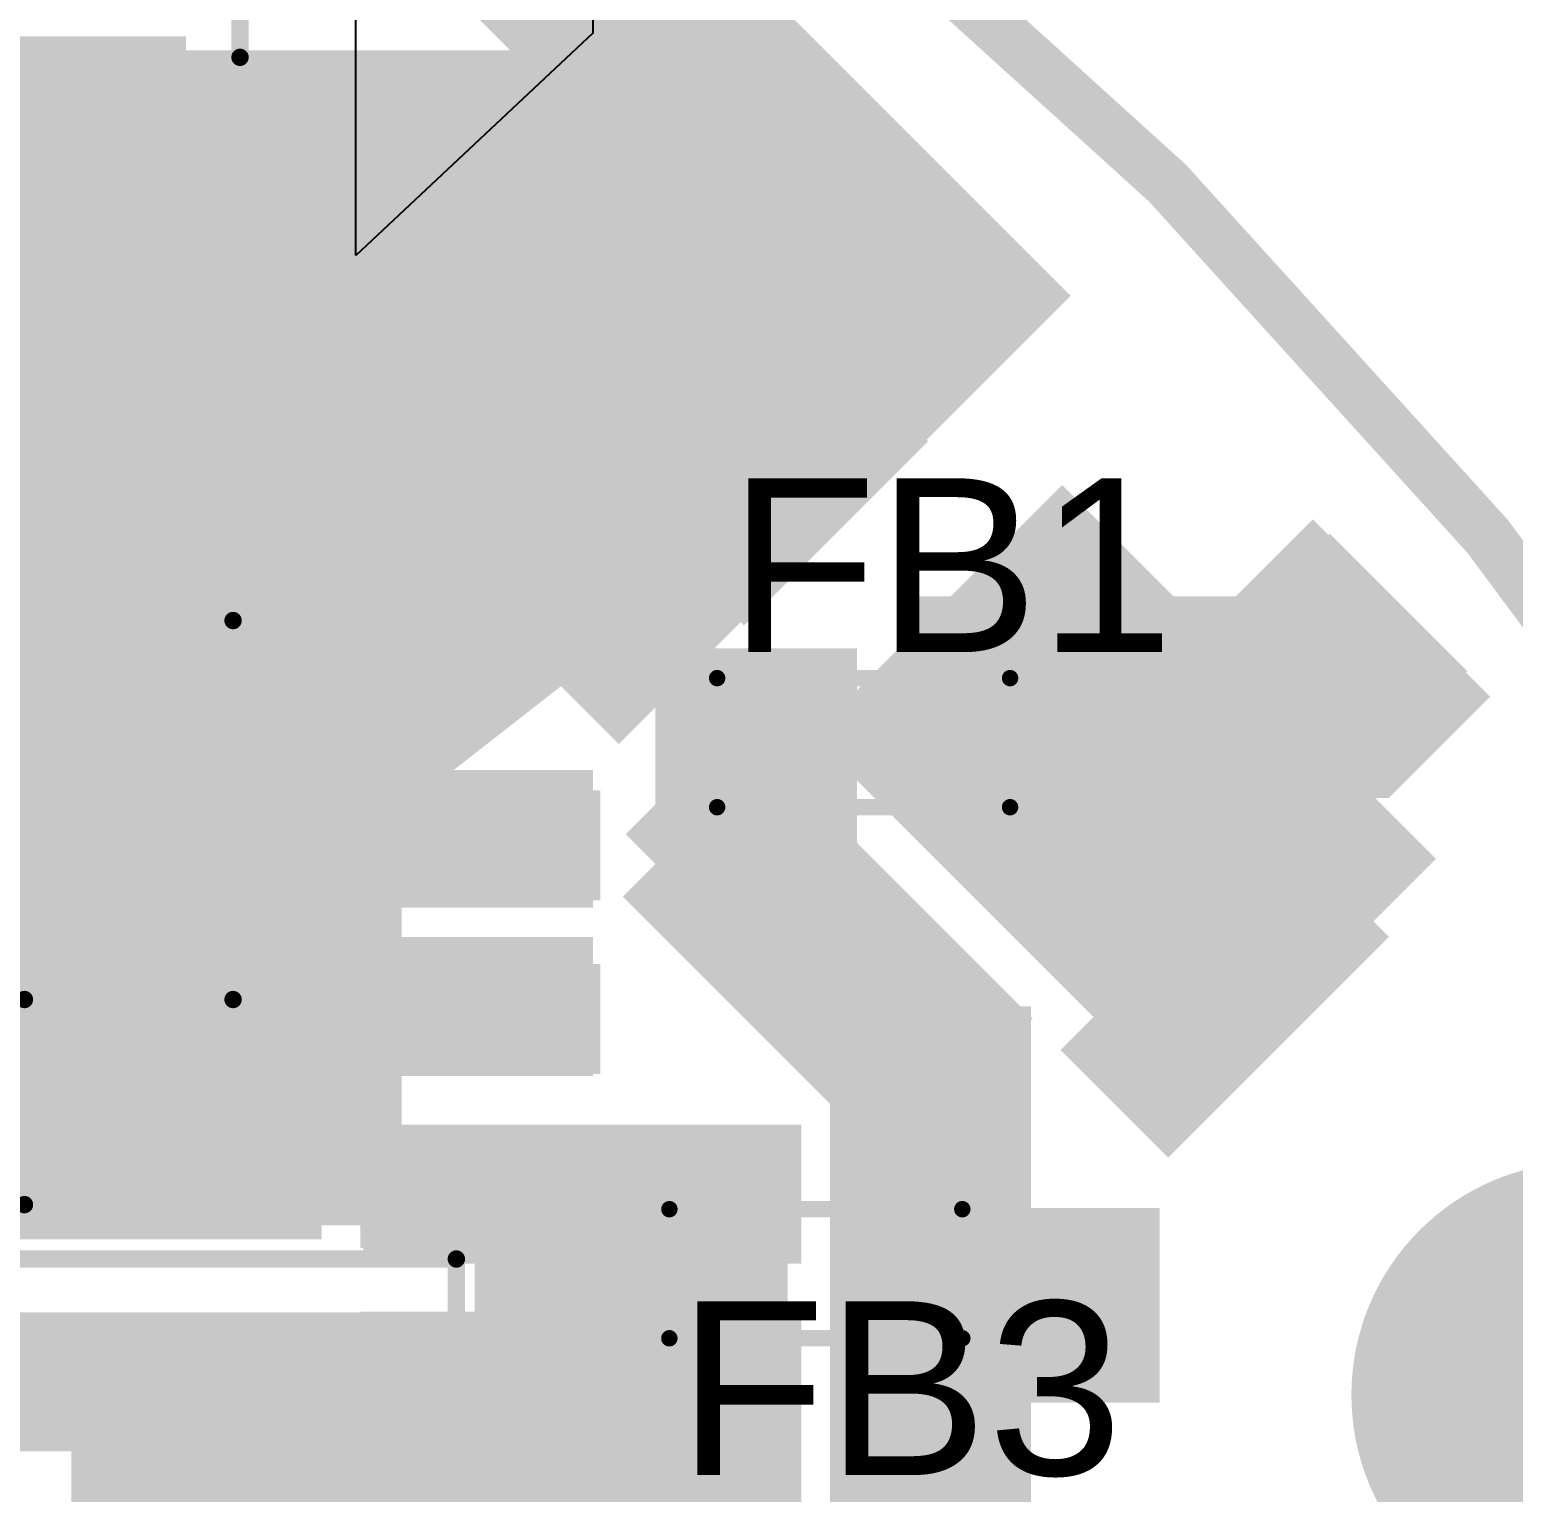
# Model space of a CAD drawing. Header units: millimetres. Extents: x -1.41 to 1.41, y -0.13 to 2.68.
# Drawn here: x 0.661 to 1.0877, y 1.8913 to 2.312 of the extents above; entities that cross this region are included whole.
import ezdxf

# ---------------------------------------------------------------- set-up
doc = ezdxf.new("R2010")
doc.units = ezdxf.units.MM
doc.header["$MEASUREMENT"] = 0
for name, color, linetype in [('BottomLayer', 5, 'Continuous'), ('BottomPaste', 16, 'Continuous'), ('BottomSolder', 6, 'Continuous'), ('Mechanical2', 216, 'Continuous'), ('MultiLayer', 9, 'Continuous'), ('PadHoleLayer', 156, 'Continuous'), ('TopLayer', 1, 'Continuous'), ('TopOverlay', 2, 'Continuous'), ('TopPaste', 8, 'Continuous'), ('TopSolder', 216, 'Continuous'), ('ViaHoleLayer', 16, 'Continuous')]:
    doc.layers.add(name, color=color, linetype=linetype)
doc.styles.add('Arial', font='', dxfattribs={"height": 0.2})
doc.styles.get('Arial').set_extended_font_data('Arial')

# ---------------------------------------------------------------- blocks, each defined once
blk = doc.blocks.new('CAP1206_B_107')
at = {"layer": 'BottomLayer'}
for points in [[(-0.08, 0.035), (-0.02, 0.035), (-0.02, -0.035), (-0.08, -0.035)], [(0.02, 0.035), (0.08, 0.035), (0.08, -0.035), (0.02, -0.035)]]:
    blk.add_hatch(color=5, dxfattribs=at).paths.add_polyline_path(points)
at = {"layer": 'BottomPaste'}
for points in [[(-0.08, 0.035), (-0.02, 0.035), (-0.02, -0.035), (-0.08, -0.035)], [(0.02, 0.035), (0.08, 0.035), (0.08, -0.035), (0.02, -0.035)]]:
    blk.add_hatch(color=16, dxfattribs=at).paths.add_polyline_path(points)
at = {"layer": 'BottomSolder'}
for points in [[(-0.084, 0.039), (-0.016, 0.039), (-0.016, -0.039), (-0.084, -0.039)], [(0.016, 0.039), (0.084, 0.039), (0.084, -0.039), (0.016, -0.039)]]:
    blk.add_hatch(color=6, dxfattribs=at).paths.add_polyline_path(points)
blk = doc.blocks.new('VT1H471MI135000CE0_109')
at = {"layer": 'TopOverlay', "const_width": 0.005}
for points in [[(-0.13578, 0.27), (0.269, 0.27)], [(0.269, 0.043), (0.269, 0.27)]]:
    blk.add_lwpolyline(points, dxfattribs=at)
at = {"layer": 'TopOverlay', "const_width": 0.0025}
blk.add_lwpolyline([(0.26775, 0.27, 1), (0.27025, 0.27, 1)], format="xyb", close=True, dxfattribs=at)
blk.add_lwpolyline([(0.26775, 0.27, 1), (0.27025, 0.27, 1)], format="xyb", close=True, dxfattribs=at)
blk = doc.blocks.new('CAP_0603_B_110')
at = {"layer": 'BottomLayer'}
for points in [[(-0.045, -0.0175), (-0.045, 0.0175), (-0.015, 0.0175), (-0.015, -0.0175)], [(0.015, -0.0175), (0.015, 0.0175), (0.045, 0.0175), (0.045, -0.0175)]]:
    blk.add_hatch(color=5, dxfattribs=at).paths.add_polyline_path(points)
at = {"layer": 'BottomPaste'}
for points in [[(-0.045, -0.0175), (-0.045, 0.0175), (-0.015, 0.0175), (-0.015, -0.0175)], [(0.015, -0.0175), (0.015, 0.0175), (0.045, 0.0175), (0.045, -0.0175)]]:
    blk.add_hatch(color=16, dxfattribs=at).paths.add_polyline_path(points)
at = {"layer": 'BottomSolder'}
for points in [[(-0.04736, -0.01986), (-0.04736, 0.01986), (-0.01264, 0.01986), (-0.01264, -0.01986)], [(0.01264, -0.01986), (0.01264, 0.01986), (0.04736, 0.01986), (0.04736, -0.01986)]]:
    blk.add_hatch(color=6, dxfattribs=at).paths.add_polyline_path(points)
blk = doc.blocks.new('SMA_B_119')
at = {"layer": 'BottomLayer'}
for points in [[(-0.12795, 0.03346), (-0.02953, 0.03346), (-0.02953, -0.03346), (-0.12795, -0.03346)], [(0.02953, 0.03346), (0.12795, 0.03346), (0.12795, -0.03346), (0.02953, -0.03346)]]:
    blk.add_hatch(color=5, dxfattribs=at).paths.add_polyline_path(points)
at = {"layer": 'BottomPaste'}
for points in [[(-0.12795, 0.03346), (-0.02953, 0.03346), (-0.02953, -0.03346), (-0.12795, -0.03346)], [(0.02953, 0.03346), (0.12795, 0.03346), (0.12795, -0.03346), (0.02953, -0.03346)]]:
    blk.add_hatch(color=16, dxfattribs=at).paths.add_polyline_path(points)
at = {"layer": 'BottomSolder'}
for points in [[(-0.13195, 0.03746), (-0.02553, 0.03746), (-0.02553, -0.03746), (-0.13195, -0.03746)], [(0.02553, 0.03746), (0.13195, 0.03746), (0.13195, -0.03746), (0.02553, -0.03746)]]:
    blk.add_hatch(color=6, dxfattribs=at).paths.add_polyline_path(points)
blk = doc.blocks.new('MPZ1608S121ATDH5_120')
at = {"layer": 'TopLayer'}
for points in [[(-0.03937, 0.01575), (-0.01575, 0.01575), (-0.01575, -0.01575), (-0.03937, -0.01575)], [(0.01575, 0.01575), (0.03937, 0.01575), (0.03937, -0.01575), (0.01575, -0.01575)]]:
    blk.add_hatch(color=1, dxfattribs=at).paths.add_polyline_path(points)
at = {"layer": 'TopPaste'}
for points in [[(-0.03937, 0.01575), (-0.01575, 0.01575), (-0.01575, -0.01575), (-0.03937, -0.01575)], [(0.01575, 0.01575), (0.03937, 0.01575), (0.03937, -0.01575), (0.01575, -0.01575)]]:
    blk.add_hatch(color=8, dxfattribs=at).paths.add_polyline_path(points)
at = {"layer": 'TopSolder'}
for points in [[(-0.04337, 0.01975), (-0.01175, 0.01975), (-0.01175, -0.01975), (-0.04337, -0.01975)], [(0.01175, 0.01975), (0.04337, 0.01975), (0.04337, -0.01975), (0.01175, -0.01975)]]:
    blk.add_hatch(color=216, dxfattribs=at).paths.add_polyline_path(points)
at = {"layer": 'TopOverlay', "const_width": 0.00472}
for points in [[(0.04226, 0.01869), (-0.042, 0.01869)], [(-0.042, 0.01869), (-0.042, -0.01844)], [(0.04226, 0.01869), (0.04226, -0.01844)], [(0.04226, -0.01844), (-0.042, -0.01844)]]:
    blk.add_lwpolyline(points, dxfattribs=at)
at = {"layer": 'TopOverlay', "const_width": 0.00236}
for points in [[(-0.04318, 0.01869, 1), (-0.04082, 0.01869, 1)], [(-0.04318, 0.01869, 1), (-0.04082, 0.01869, 1)], [(0.04108, 0.01869, 1), (0.04344, 0.01869, 1)], [(0.04108, 0.01869, 1), (0.04344, 0.01869, 1)], [(-0.04318, -0.01844, 1), (-0.04082, -0.01844, 1)], [(-0.04318, -0.01844, 1), (-0.04082, -0.01844, 1)], [(0.04108, -0.01844, 1), (0.04344, -0.01844, 1)], [(0.04108, -0.01844, 1), (0.04344, -0.01844, 1)]]:
    blk.add_lwpolyline(points, format="xyb", close=True, dxfattribs=at)
blk = doc.blocks.new('MPZ1608S121ATDH5_122')
at = {"layer": 'TopLayer'}
for points in [[(-0.03937, 0.01575), (-0.01575, 0.01575), (-0.01575, -0.01575), (-0.03937, -0.01575)], [(0.01575, 0.01575), (0.03937, 0.01575), (0.03937, -0.01575), (0.01575, -0.01575)]]:
    blk.add_hatch(color=1, dxfattribs=at).paths.add_polyline_path(points)
at = {"layer": 'TopPaste'}
for points in [[(-0.03937, 0.01575), (-0.01575, 0.01575), (-0.01575, -0.01575), (-0.03937, -0.01575)], [(0.01575, 0.01575), (0.03937, 0.01575), (0.03937, -0.01575), (0.01575, -0.01575)]]:
    blk.add_hatch(color=8, dxfattribs=at).paths.add_polyline_path(points)
at = {"layer": 'TopSolder'}
for points in [[(-0.04337, 0.01975), (-0.01175, 0.01975), (-0.01175, -0.01975), (-0.04337, -0.01975)], [(0.01175, 0.01975), (0.04337, 0.01975), (0.04337, -0.01975), (0.01175, -0.01975)]]:
    blk.add_hatch(color=216, dxfattribs=at).paths.add_polyline_path(points)
at = {"layer": 'TopOverlay', "const_width": 0.00472}
for points in [[(-0.042, 0.01869), (0.04226, 0.01869)], [(-0.042, -0.01844), (-0.042, 0.01869)], [(0.04226, -0.01844), (0.04226, 0.01869)], [(-0.042, -0.01844), (0.04226, -0.01844)]]:
    blk.add_lwpolyline(points, dxfattribs=at)
at = {"layer": 'TopOverlay', "const_width": 0.00236}
for points in [[(-0.04318, 0.01869, 1), (-0.04082, 0.01869, 1)], [(-0.04318, 0.01869, 1), (-0.04082, 0.01869, 1)], [(0.04108, 0.01869, 1), (0.04344, 0.01869, 1)], [(0.04108, 0.01869, 1), (0.04344, 0.01869, 1)], [(-0.04318, -0.01844, 1), (-0.04082, -0.01844, 1)], [(-0.04318, -0.01844, 1), (-0.04082, -0.01844, 1)], [(0.04108, -0.01844, 1), (0.04344, -0.01844, 1)], [(0.04108, -0.01844, 1), (0.04344, -0.01844, 1)]]:
    blk.add_lwpolyline(points, format="xyb", close=True, dxfattribs=at)
blk = doc.blocks.new('SLF12575T_221M1R3_PF_126')
at = {"layer": 'TopLayer'}
blk.add_hatch(color=1, dxfattribs=at).paths.add_polyline_path([(-0.26969, 0.06299), (-0.16732, 0.06299), (-0.16732, -0.06299), (-0.26969, -0.06299)])
at = {"layer": 'TopPaste'}
blk.add_hatch(color=8, dxfattribs=at).paths.add_polyline_path([(-0.26969, 0.06299), (-0.16732, 0.06299), (-0.16732, -0.06299), (-0.26969, -0.06299)])
at = {"layer": 'TopSolder'}
blk.add_hatch(color=216, dxfattribs=at).paths.add_polyline_path([(-0.27369, 0.06699), (-0.16332, 0.06699), (-0.16332, -0.06699), (-0.27369, -0.06699)])
at = {"layer": 'TopOverlay', "const_width": 0.005}
for points in [[(-0.188, 0.249), (-0.188, 0.19)], [(0.217, 0.249), (-0.188, 0.249)], [(-0.248, 0.19), (-0.248, 0.081)], [(-0.188, 0.19), (-0.248, 0.19)], [(-0.25, -0.081), (-0.25, -0.215)]]:
    blk.add_lwpolyline(points, dxfattribs=at)
at = {"layer": 'TopOverlay'}
for points, const_width in [([(-0.18925, 0.249, 1), (-0.18675, 0.249, 1)], 0.0025), ([(-0.18925, 0.249, 1), (-0.18675, 0.249, 1)], 0.0025), ([(-0.24925, 0.19, 1), (-0.24675, 0.19, 1)], 0.0025), ([(-0.24925, 0.19, 1), (-0.24675, 0.19, 1)], 0.0025), ([(-0.18925, 0.19, 1), (-0.18675, 0.19, 1)], 0.0025), ([(-0.18925, 0.19, 1), (-0.18675, 0.19, 1)], 0.0025), ([(-0.24925, 0.081, 1), (-0.24675, 0.081, 1)], 0.0025), ([(-0.27781, 0.061, 1), (-0.2943, 0.061, 1)], 0.01), ([(-0.2968, 0.061, 1), (-0.2918, 0.061, 1)], 0.005), ([(-0.28031, 0.061, 1), (-0.27531, 0.061, 1)], 0.005), ([(-0.25125, -0.081, 1), (-0.24875, -0.081, 1)], 0.0025)]:
    blk.add_lwpolyline(points, format="xyb", close=True, dxfattribs=dict(at, const_width=const_width))
blk = doc.blocks.new('SOIC_8_B_162')
at = {"layer": 'BottomLayer'}
for points in [[(-0.13681, 0.06319), (-0.13681, 0.08681), (-0.07579, 0.08681), (-0.07579, 0.06319)], [(0.07579, 0.06319), (0.07579, 0.08681), (0.13681, 0.08681), (0.13681, 0.06319)], [(-0.13681, 0.01319), (-0.13681, 0.03681), (-0.07579, 0.03681), (-0.07579, 0.01319)], [(0.07579, 0.01319), (0.07579, 0.03681), (0.13681, 0.03681), (0.13681, 0.01319)], [(-0.13681, -0.03681), (-0.13681, -0.01319), (-0.07579, -0.01319), (-0.07579, -0.03681)], [(0.07579, -0.03681), (0.07579, -0.01319), (0.13681, -0.01319), (0.13681, -0.03681)], [(-0.13681, -0.08681), (-0.13681, -0.06319), (-0.07579, -0.06319), (-0.07579, -0.08681)], [(0.07579, -0.08681), (0.07579, -0.06319), (0.13681, -0.06319), (0.13681, -0.08681)]]:
    blk.add_hatch(color=5, dxfattribs=at).paths.add_polyline_path(points)
at = {"layer": 'BottomPaste'}
for points in [[(-0.13681, 0.06319), (-0.13681, 0.08681), (-0.07579, 0.08681), (-0.07579, 0.06319)], [(0.07579, 0.06319), (0.07579, 0.08681), (0.13681, 0.08681), (0.13681, 0.06319)], [(-0.13681, 0.01319), (-0.13681, 0.03681), (-0.07579, 0.03681), (-0.07579, 0.01319)], [(0.07579, 0.01319), (0.07579, 0.03681), (0.13681, 0.03681), (0.13681, 0.01319)], [(-0.13681, -0.03681), (-0.13681, -0.01319), (-0.07579, -0.01319), (-0.07579, -0.03681)], [(0.07579, -0.03681), (0.07579, -0.01319), (0.13681, -0.01319), (0.13681, -0.03681)], [(-0.13681, -0.08681), (-0.13681, -0.06319), (-0.07579, -0.06319), (-0.07579, -0.08681)], [(0.07579, -0.08681), (0.07579, -0.06319), (0.13681, -0.06319), (0.13681, -0.08681)]]:
    blk.add_hatch(color=16, dxfattribs=at).paths.add_polyline_path(points)
at = {"layer": 'BottomSolder'}
for points in [[(-0.14081, 0.05919), (-0.14081, 0.09081), (-0.07179, 0.09081), (-0.07179, 0.05919)], [(0.07179, 0.05919), (0.07179, 0.09081), (0.14081, 0.09081), (0.14081, 0.05919)], [(-0.14081, 0.00919), (-0.14081, 0.04081), (-0.07179, 0.04081), (-0.07179, 0.00919)], [(0.07179, 0.00919), (0.07179, 0.04081), (0.14081, 0.04081), (0.14081, 0.00919)], [(-0.14081, -0.04081), (-0.14081, -0.00919), (-0.07179, -0.00919), (-0.07179, -0.04081)], [(0.07179, -0.04081), (0.07179, -0.00919), (0.14081, -0.00919), (0.14081, -0.04081)], [(-0.14081, -0.09081), (-0.14081, -0.05919), (-0.07179, -0.05919), (-0.07179, -0.09081)], [(0.07179, -0.09081), (0.07179, -0.05919), (0.14081, -0.05919), (0.14081, -0.09081)]]:
    blk.add_hatch(color=6, dxfattribs=at).paths.add_polyline_path(points)

msp = doc.modelspace()

# ---------------------------------------------------------------- hatches: boundary and pattern name
at = {"layer": 'BottomLayer'}
for points in [[(0.955, 2.231), (0.8395, 2.3465), (0.715, 2.222), (0.8305, 2.1065)], [(0.549, 2.216), (0.706, 2.216), (0.706, 2.31), (0.549, 2.31)], [(0.6, 2.161), (0.706, 2.161), (0.706, 2.218), (0.6, 2.218)], [(1.0655, 2.0735), (0.958, 2.181), (0.886, 2.109), (0.9935, 2.0015)], [(1.0745, 2.1275), (1.035, 2.167), (1.011, 2.143), (1.0505, 2.1035)], [(0.9175, 1.9955), (0.9495, 2.0275), (0.86443, 2.11257), (0.83243, 2.08057)], [(0.546, 2.05937), (0.823, 2.05937), (0.823, 2.099), (0.546, 2.099)], [(0.9081, 1.9861), (0.936, 2.014), (0.8595, 2.0905), (0.8316, 2.0626)], [(0.635, 1.964), (0.745, 1.964), (0.745, 2.051), (0.635, 2.051)], [(0.736, 2.011), (0.823, 2.011), (0.823, 2.051), (0.736, 2.051)], [(0.949, 1.783), (0.949, 2.031), (0.89121, 2.031), (0.89121, 1.783)], [(0.757, 1.957), (0.883, 1.957), (0.883, 1.997), (0.757, 1.997)], [(0.673, 1.783), (0.883, 1.783), (0.883, 1.941), (0.673, 1.941)]]:
    msp.add_hatch(color=5, dxfattribs=at).paths.add_polyline_path(points)
h = msp.add_hatch(color=5, dxfattribs=at)
edge = h.paths.add_edge_path()
edge.add_arc((0.842, 2.318), 0.01181, 0, 360)
h = msp.add_hatch(color=5, dxfattribs=at)
edge = h.paths.add_edge_path()
edge.add_arc((0.86, 2.3), 0.01181, 0, 360)
h = msp.add_hatch(color=5, dxfattribs=at)
edge = h.paths.add_edge_path()
edge.add_arc((0.878, 2.282), 0.01181, 0, 360)
h = msp.add_hatch(color=5, dxfattribs=at)
edge = h.paths.add_edge_path()
edge.add_arc((0.895, 2.264), 0.01181, 0, 360)
h = msp.add_hatch(color=5, dxfattribs=at)
edge = h.paths.add_edge_path()
edge.add_arc((0.912, 2.246), 0.01181, 0, 360)
h = msp.add_hatch(color=5, dxfattribs=at)
edge = h.paths.add_edge_path()
edge.add_arc((0.93, 2.228), 0.01181, 0, 360)
h = msp.add_hatch(color=5, dxfattribs=at)
edge = h.paths.add_edge_path()
edge.add_arc((0.742, 2.218), 0.01181, 0, 360)
h = msp.add_hatch(color=5, dxfattribs=at)
edge = h.paths.add_edge_path()
edge.add_arc((0.76, 2.2), 0.01181, 0, 360)
h = msp.add_hatch(color=5, dxfattribs=at)
edge = h.paths.add_edge_path()
edge.add_arc((0.778, 2.182), 0.01181, 0, 360)
h = msp.add_hatch(color=5, dxfattribs=at)
edge = h.paths.add_edge_path()
edge.add_arc((0.796, 2.165), 0.01181, 0, 360)
h = msp.add_hatch(color=5, dxfattribs=at)
edge = h.paths.add_edge_path()
edge.add_arc((0.796, 2.165), 0.01181, 0, 360)
h = msp.add_hatch(color=5, dxfattribs=at)
edge = h.paths.add_edge_path()
edge.add_arc((0.814, 2.148), 0.01181, 0, 360)
h = msp.add_hatch(color=5, dxfattribs=at)
edge = h.paths.add_edge_path()
edge.add_arc((1.0338, 2.1438), 0.01181, 0, 360)
h = msp.add_hatch(color=5, dxfattribs=at)
edge = h.paths.add_edge_path()
edge.add_arc((1.0523, 2.1253), 0.01181, 0, 360)
h = msp.add_hatch(color=5, dxfattribs=at)
edge = h.paths.add_edge_path()
edge.add_arc((0.857, 2.072), 0.01181, 0, 360)
h = msp.add_hatch(color=5, dxfattribs=at)
edge = h.paths.add_edge_path()
edge.add_arc((0.882, 2.072), 0.01181, 0, 360)
h = msp.add_hatch(color=5, dxfattribs=at)
edge = h.paths.add_edge_path()
edge.add_arc((1.026, 2.054), 0.01181, 0, 360)
h = msp.add_hatch(color=5, dxfattribs=at)
edge = h.paths.add_edge_path()
edge.add_arc((0.675, 2.033), 0.01181, 0, 360)
h = msp.add_hatch(color=5, dxfattribs=at)
edge = h.paths.add_edge_path()
edge.add_arc((0.702, 2.033), 0.01181, 0, 360)
h = msp.add_hatch(color=5, dxfattribs=at)
edge = h.paths.add_edge_path()
edge.add_arc((0.729, 2.033), 0.01181, 0, 360)
h = msp.add_hatch(color=5, dxfattribs=at)
edge = h.paths.add_edge_path()
edge.add_arc((1.008, 2.036), 0.01181, 0, 360)
h = msp.add_hatch(color=5, dxfattribs=at)
edge = h.paths.add_edge_path()
edge.add_arc((0.991, 2.018), 0.01181, 0, 360)
h = msp.add_hatch(color=5, dxfattribs=at)
edge = h.paths.add_edge_path()
edge.add_arc((0.675, 2.0075), 0.01181, 0, 360)
h = msp.add_hatch(color=5, dxfattribs=at)
edge = h.paths.add_edge_path()
edge.add_arc((0.702, 2.008), 0.01181, 0, 360)
h = msp.add_hatch(color=5, dxfattribs=at)
edge = h.paths.add_edge_path()
edge.add_arc((0.729, 2.008), 0.01181, 0, 360)
h = msp.add_hatch(color=5, dxfattribs=at)
edge = h.paths.add_edge_path()
edge.add_arc((0.675, 1.982), 0.01181, 0, 360)
h = msp.add_hatch(color=5, dxfattribs=at)
edge = h.paths.add_edge_path()
edge.add_arc((0.702, 1.983), 0.01181, 0, 360)
h = msp.add_hatch(color=5, dxfattribs=at)
edge = h.paths.add_edge_path()
edge.add_arc((0.729, 1.983), 0.01181, 0, 360)
h = msp.add_hatch(color=5, dxfattribs=at)
edge = h.paths.add_edge_path()
edge.add_arc((1.1081, 1.91929), 0.05906, 0, 360)
h = msp.add_hatch(color=5, dxfattribs=at)
edge = h.paths.add_edge_path()
edge.add_arc((0.972, 1.956), 0.01181, 0, 360)
at = {"layer": 'BottomSolder'}
h = msp.add_hatch(color=6, dxfattribs=at)
edge = h.paths.add_edge_path()
edge.add_arc((0.86, 2.3), 0.00591, 0, 360)
h = msp.add_hatch(color=6, dxfattribs=at)
edge = h.paths.add_edge_path()
edge.add_arc((0.878, 2.282), 0.00591, 0, 360)
h = msp.add_hatch(color=6, dxfattribs=at)
edge = h.paths.add_edge_path()
edge.add_arc((0.895, 2.264), 0.00591, 0, 360)
h = msp.add_hatch(color=6, dxfattribs=at)
edge = h.paths.add_edge_path()
edge.add_arc((0.912, 2.246), 0.00591, 0, 360)
h = msp.add_hatch(color=6, dxfattribs=at)
edge = h.paths.add_edge_path()
edge.add_arc((0.93, 2.228), 0.00591, 0, 360)
h = msp.add_hatch(color=6, dxfattribs=at)
edge = h.paths.add_edge_path()
edge.add_arc((0.742, 2.218), 0.00591, 0, 360)
h = msp.add_hatch(color=6, dxfattribs=at)
edge = h.paths.add_edge_path()
edge.add_arc((0.76, 2.2), 0.00591, 0, 360)
h = msp.add_hatch(color=6, dxfattribs=at)
edge = h.paths.add_edge_path()
edge.add_arc((0.778, 2.182), 0.00591, 0, 360)
h = msp.add_hatch(color=6, dxfattribs=at)
edge = h.paths.add_edge_path()
edge.add_arc((0.796, 2.165), 0.00591, 0, 360)
h = msp.add_hatch(color=6, dxfattribs=at)
edge = h.paths.add_edge_path()
edge.add_arc((0.796, 2.165), 0.00591, 0, 360)
h = msp.add_hatch(color=6, dxfattribs=at)
edge = h.paths.add_edge_path()
edge.add_arc((0.814, 2.148), 0.00591, 0, 360)
h = msp.add_hatch(color=6, dxfattribs=at)
edge = h.paths.add_edge_path()
edge.add_arc((1.0338, 2.1438), 0.00591, 0, 360)
h = msp.add_hatch(color=6, dxfattribs=at)
edge = h.paths.add_edge_path()
edge.add_arc((1.0523, 2.1253), 0.00591, 0, 360)
h = msp.add_hatch(color=6, dxfattribs=at)
edge = h.paths.add_edge_path()
edge.add_arc((0.857, 2.072), 0.00591, 0, 360)
h = msp.add_hatch(color=6, dxfattribs=at)
edge = h.paths.add_edge_path()
edge.add_arc((0.882, 2.072), 0.00591, 0, 360)
h = msp.add_hatch(color=6, dxfattribs=at)
edge = h.paths.add_edge_path()
edge.add_arc((1.026, 2.054), 0.00591, 0, 360)
h = msp.add_hatch(color=6, dxfattribs=at)
edge = h.paths.add_edge_path()
edge.add_arc((1.008, 2.036), 0.00591, 0, 360)
h = msp.add_hatch(color=6, dxfattribs=at)
edge = h.paths.add_edge_path()
edge.add_arc((0.675, 2.033), 0.00591, 0, 360)
h = msp.add_hatch(color=6, dxfattribs=at)
edge = h.paths.add_edge_path()
edge.add_arc((0.702, 2.033), 0.00591, 0, 360)
h = msp.add_hatch(color=6, dxfattribs=at)
edge = h.paths.add_edge_path()
edge.add_arc((0.729, 2.033), 0.00591, 0, 360)
h = msp.add_hatch(color=6, dxfattribs=at)
edge = h.paths.add_edge_path()
edge.add_arc((0.991, 2.018), 0.00591, 0, 360)
h = msp.add_hatch(color=6, dxfattribs=at)
edge = h.paths.add_edge_path()
edge.add_arc((0.675, 2.0075), 0.00591, 0, 360)
h = msp.add_hatch(color=6, dxfattribs=at)
edge = h.paths.add_edge_path()
edge.add_arc((0.702, 2.008), 0.00591, 0, 360)
h = msp.add_hatch(color=6, dxfattribs=at)
edge = h.paths.add_edge_path()
edge.add_arc((0.729, 2.008), 0.00591, 0, 360)
h = msp.add_hatch(color=6, dxfattribs=at)
edge = h.paths.add_edge_path()
edge.add_arc((0.702, 1.983), 0.00591, 0, 360)
h = msp.add_hatch(color=6, dxfattribs=at)
edge = h.paths.add_edge_path()
edge.add_arc((0.729, 1.983), 0.00591, 0, 360)
h = msp.add_hatch(color=6, dxfattribs=at)
edge = h.paths.add_edge_path()
edge.add_arc((0.675, 1.982), 0.00591, 0, 360)
h = msp.add_hatch(color=6, dxfattribs=at)
edge = h.paths.add_edge_path()
edge.add_arc((1.1081, 1.91929), 0.06306, 0, 360)
h = msp.add_hatch(color=6, dxfattribs=at)
edge = h.paths.add_edge_path()
edge.add_arc((0.972, 1.956), 0.00591, 0, 360)
at = {"layer": 'MultiLayer'}
h = msp.add_hatch(color=9, dxfattribs=at)
edge = h.paths.add_edge_path()
edge.add_arc((1.1081, 1.91929), 0.05906, 0, 360)
at = {"layer": 'PadHoleLayer'}
h = msp.add_hatch(color=156, dxfattribs=at)
edge = h.paths.add_edge_path()
edge.add_arc((1.1081, 1.91929), 0.06693, 0, 360)
at = {"layer": 'TopLayer'}
for points in [[(0.82142, 2.37442), (0.77611, 2.32911), (0.91511, 2.19011), (0.96042, 2.23542)], [(0.637, 1.968), (0.768, 1.968), (0.768, 2.306), (0.637, 2.306)], [(0.75565, 2.07766), (0.92007, 2.20612), (0.84322, 2.30448), (0.67879, 2.17602)], [(0.686, 2.13), (0.823, 2.13), (0.823, 2.306), (0.686, 2.306)], [(1.0811, 2.1201), (1.0301, 2.1711), (1.001, 2.142), (1.052, 2.091)], [(0.914, 2.091), (1.052, 2.091), (1.052, 2.149), (0.914, 2.149)], [(0.841, 2.058), (0.899, 2.058), (0.899, 2.134), (0.841, 2.134)], [(0.9885, 1.9875), (1.052, 2.051), (1.021, 2.082), (0.9575, 2.0185)], [(0.789, 1.902), (0.879, 1.902), (0.879, 1.977), (0.789, 1.977)], [(0.986, 1.917), (0.986, 1.973), (0.902, 1.973), (0.902, 1.917)]]:
    msp.add_hatch(color=1, dxfattribs=at).paths.add_polyline_path(points)
h = msp.add_hatch(color=1, dxfattribs=at)
edge = h.paths.add_edge_path()
edge.add_arc((0.842, 2.318), 0.01181, 0, 360)
h = msp.add_hatch(color=1, dxfattribs=at)
edge = h.paths.add_edge_path()
edge.add_arc((0.86, 2.3), 0.01181, 0, 360)
h = msp.add_hatch(color=1, dxfattribs=at)
edge = h.paths.add_edge_path()
edge.add_arc((0.878, 2.282), 0.01181, 0, 360)
h = msp.add_hatch(color=1, dxfattribs=at)
edge = h.paths.add_edge_path()
edge.add_arc((0.895, 2.264), 0.01181, 0, 360)
h = msp.add_hatch(color=1, dxfattribs=at)
edge = h.paths.add_edge_path()
edge.add_arc((0.912, 2.246), 0.01181, 0, 360)
h = msp.add_hatch(color=1, dxfattribs=at)
edge = h.paths.add_edge_path()
edge.add_arc((0.93, 2.228), 0.01181, 0, 360)
h = msp.add_hatch(color=1, dxfattribs=at)
edge = h.paths.add_edge_path()
edge.add_arc((0.742, 2.218), 0.01181, 0, 360)
h = msp.add_hatch(color=1, dxfattribs=at)
edge = h.paths.add_edge_path()
edge.add_arc((0.76, 2.2), 0.01181, 0, 360)
h = msp.add_hatch(color=1, dxfattribs=at)
edge = h.paths.add_edge_path()
edge.add_arc((0.778, 2.182), 0.01181, 0, 360)
h = msp.add_hatch(color=1, dxfattribs=at)
edge = h.paths.add_edge_path()
edge.add_arc((0.796, 2.165), 0.01181, 0, 360)
h = msp.add_hatch(color=1, dxfattribs=at)
edge = h.paths.add_edge_path()
edge.add_arc((0.796, 2.165), 0.01181, 0, 360)
h = msp.add_hatch(color=1, dxfattribs=at)
edge = h.paths.add_edge_path()
edge.add_arc((0.814, 2.148), 0.01181, 0, 360)
h = msp.add_hatch(color=1, dxfattribs=at)
edge = h.paths.add_edge_path()
edge.add_arc((1.0338, 2.1438), 0.01181, 0, 360)
h = msp.add_hatch(color=1, dxfattribs=at)
edge = h.paths.add_edge_path()
edge.add_arc((1.0523, 2.1253), 0.01181, 0, 360)
h = msp.add_hatch(color=1, dxfattribs=at)
edge = h.paths.add_edge_path()
edge.add_arc((0.857, 2.072), 0.01181, 0, 360)
h = msp.add_hatch(color=1, dxfattribs=at)
edge = h.paths.add_edge_path()
edge.add_arc((0.882, 2.072), 0.01181, 0, 360)
h = msp.add_hatch(color=1, dxfattribs=at)
edge = h.paths.add_edge_path()
edge.add_arc((1.026, 2.054), 0.01181, 0, 360)
h = msp.add_hatch(color=1, dxfattribs=at)
edge = h.paths.add_edge_path()
edge.add_arc((0.675, 2.033), 0.01181, 0, 360)
h = msp.add_hatch(color=1, dxfattribs=at)
edge = h.paths.add_edge_path()
edge.add_arc((0.702, 2.033), 0.01181, 0, 360)
h = msp.add_hatch(color=1, dxfattribs=at)
edge = h.paths.add_edge_path()
edge.add_arc((0.729, 2.033), 0.01181, 0, 360)
h = msp.add_hatch(color=1, dxfattribs=at)
edge = h.paths.add_edge_path()
edge.add_arc((1.008, 2.036), 0.01181, 0, 360)
h = msp.add_hatch(color=1, dxfattribs=at)
edge = h.paths.add_edge_path()
edge.add_arc((0.991, 2.018), 0.01181, 0, 360)
h = msp.add_hatch(color=1, dxfattribs=at)
edge = h.paths.add_edge_path()
edge.add_arc((0.675, 2.0075), 0.01181, 0, 360)
h = msp.add_hatch(color=1, dxfattribs=at)
edge = h.paths.add_edge_path()
edge.add_arc((0.702, 2.008), 0.01181, 0, 360)
h = msp.add_hatch(color=1, dxfattribs=at)
edge = h.paths.add_edge_path()
edge.add_arc((0.729, 2.008), 0.01181, 0, 360)
h = msp.add_hatch(color=1, dxfattribs=at)
edge = h.paths.add_edge_path()
edge.add_arc((0.675, 1.982), 0.01181, 0, 360)
h = msp.add_hatch(color=1, dxfattribs=at)
edge = h.paths.add_edge_path()
edge.add_arc((0.702, 1.983), 0.01181, 0, 360)
h = msp.add_hatch(color=1, dxfattribs=at)
edge = h.paths.add_edge_path()
edge.add_arc((0.729, 1.983), 0.01181, 0, 360)
h = msp.add_hatch(color=1, dxfattribs=at)
edge = h.paths.add_edge_path()
edge.add_arc((1.1081, 1.91929), 0.05906, 0, 360)
h = msp.add_hatch(color=1, dxfattribs=at)
edge = h.paths.add_edge_path()
edge.add_arc((0.972, 1.956), 0.01181, 0, 360)
at = {"layer": 'TopSolder'}
h = msp.add_hatch(color=216, dxfattribs=at)
edge = h.paths.add_edge_path()
edge.add_arc((0.86, 2.3), 0.00591, 0, 360)
h = msp.add_hatch(color=216, dxfattribs=at)
edge = h.paths.add_edge_path()
edge.add_arc((0.878, 2.282), 0.00591, 0, 360)
h = msp.add_hatch(color=216, dxfattribs=at)
edge = h.paths.add_edge_path()
edge.add_arc((0.895, 2.264), 0.00591, 0, 360)
h = msp.add_hatch(color=216, dxfattribs=at)
edge = h.paths.add_edge_path()
edge.add_arc((0.912, 2.246), 0.00591, 0, 360)
h = msp.add_hatch(color=216, dxfattribs=at)
edge = h.paths.add_edge_path()
edge.add_arc((0.93, 2.228), 0.00591, 0, 360)
h = msp.add_hatch(color=216, dxfattribs=at)
edge = h.paths.add_edge_path()
edge.add_arc((0.742, 2.218), 0.00591, 0, 360)
h = msp.add_hatch(color=216, dxfattribs=at)
edge = h.paths.add_edge_path()
edge.add_arc((0.76, 2.2), 0.00591, 0, 360)
h = msp.add_hatch(color=216, dxfattribs=at)
edge = h.paths.add_edge_path()
edge.add_arc((0.778, 2.182), 0.00591, 0, 360)
h = msp.add_hatch(color=216, dxfattribs=at)
edge = h.paths.add_edge_path()
edge.add_arc((0.796, 2.165), 0.00591, 0, 360)
h = msp.add_hatch(color=216, dxfattribs=at)
edge = h.paths.add_edge_path()
edge.add_arc((0.796, 2.165), 0.00591, 0, 360)
h = msp.add_hatch(color=216, dxfattribs=at)
edge = h.paths.add_edge_path()
edge.add_arc((0.814, 2.148), 0.00591, 0, 360)
h = msp.add_hatch(color=216, dxfattribs=at)
edge = h.paths.add_edge_path()
edge.add_arc((1.0338, 2.1438), 0.00591, 0, 360)
h = msp.add_hatch(color=216, dxfattribs=at)
edge = h.paths.add_edge_path()
edge.add_arc((1.0523, 2.1253), 0.00591, 0, 360)
h = msp.add_hatch(color=216, dxfattribs=at)
edge = h.paths.add_edge_path()
edge.add_arc((0.857, 2.072), 0.00591, 0, 360)
h = msp.add_hatch(color=216, dxfattribs=at)
edge = h.paths.add_edge_path()
edge.add_arc((0.882, 2.072), 0.00591, 0, 360)
h = msp.add_hatch(color=216, dxfattribs=at)
edge = h.paths.add_edge_path()
edge.add_arc((1.026, 2.054), 0.00591, 0, 360)
h = msp.add_hatch(color=216, dxfattribs=at)
edge = h.paths.add_edge_path()
edge.add_arc((1.008, 2.036), 0.00591, 0, 360)
h = msp.add_hatch(color=216, dxfattribs=at)
edge = h.paths.add_edge_path()
edge.add_arc((0.675, 2.033), 0.00591, 0, 360)
h = msp.add_hatch(color=216, dxfattribs=at)
edge = h.paths.add_edge_path()
edge.add_arc((0.702, 2.033), 0.00591, 0, 360)
h = msp.add_hatch(color=216, dxfattribs=at)
edge = h.paths.add_edge_path()
edge.add_arc((0.729, 2.033), 0.00591, 0, 360)
h = msp.add_hatch(color=216, dxfattribs=at)
edge = h.paths.add_edge_path()
edge.add_arc((0.991, 2.018), 0.00591, 0, 360)
h = msp.add_hatch(color=216, dxfattribs=at)
edge = h.paths.add_edge_path()
edge.add_arc((0.675, 2.0075), 0.00591, 0, 360)
h = msp.add_hatch(color=216, dxfattribs=at)
edge = h.paths.add_edge_path()
edge.add_arc((0.702, 2.008), 0.00591, 0, 360)
h = msp.add_hatch(color=216, dxfattribs=at)
edge = h.paths.add_edge_path()
edge.add_arc((0.729, 2.008), 0.00591, 0, 360)
h = msp.add_hatch(color=216, dxfattribs=at)
edge = h.paths.add_edge_path()
edge.add_arc((0.702, 1.983), 0.00591, 0, 360)
h = msp.add_hatch(color=216, dxfattribs=at)
edge = h.paths.add_edge_path()
edge.add_arc((0.729, 1.983), 0.00591, 0, 360)
h = msp.add_hatch(color=216, dxfattribs=at)
edge = h.paths.add_edge_path()
edge.add_arc((0.675, 1.982), 0.00591, 0, 360)
h = msp.add_hatch(color=216, dxfattribs=at)
edge = h.paths.add_edge_path()
edge.add_arc((1.1081, 1.91929), 0.06306, 0, 360)
h = msp.add_hatch(color=216, dxfattribs=at)
edge = h.paths.add_edge_path()
edge.add_arc((0.972, 1.956), 0.00591, 0, 360)
at = {"layer": 'ViaHoleLayer'}
h = msp.add_hatch(color=16, dxfattribs=at)
edge = h.paths.add_edge_path()
edge.add_arc((0.86, 2.3), 0.00591, 0, 360)
h = msp.add_hatch(color=16, dxfattribs=at)
edge = h.paths.add_edge_path()
edge.add_arc((0.878, 2.282), 0.00591, 0, 360)
h = msp.add_hatch(color=16, dxfattribs=at)
edge = h.paths.add_edge_path()
edge.add_arc((0.895, 2.264), 0.00591, 0, 360)
h = msp.add_hatch(color=16, dxfattribs=at)
edge = h.paths.add_edge_path()
edge.add_arc((0.912, 2.246), 0.00591, 0, 360)
h = msp.add_hatch(color=16, dxfattribs=at)
edge = h.paths.add_edge_path()
edge.add_arc((0.93, 2.228), 0.00591, 0, 360)
h = msp.add_hatch(color=16, dxfattribs=at)
edge = h.paths.add_edge_path()
edge.add_arc((0.742, 2.218), 0.00591, 0, 360)
h = msp.add_hatch(color=16, dxfattribs=at)
edge = h.paths.add_edge_path()
edge.add_arc((0.76, 2.2), 0.00591, 0, 360)
h = msp.add_hatch(color=16, dxfattribs=at)
edge = h.paths.add_edge_path()
edge.add_arc((0.778, 2.182), 0.00591, 0, 360)
h = msp.add_hatch(color=16, dxfattribs=at)
edge = h.paths.add_edge_path()
edge.add_arc((0.796, 2.165), 0.00591, 0, 360)
h = msp.add_hatch(color=16, dxfattribs=at)
edge = h.paths.add_edge_path()
edge.add_arc((0.796, 2.165), 0.00591, 0, 360)
h = msp.add_hatch(color=16, dxfattribs=at)
edge = h.paths.add_edge_path()
edge.add_arc((0.814, 2.148), 0.00591, 0, 360)
h = msp.add_hatch(color=16, dxfattribs=at)
edge = h.paths.add_edge_path()
edge.add_arc((1.0338, 2.1438), 0.00591, 0, 360)
h = msp.add_hatch(color=16, dxfattribs=at)
edge = h.paths.add_edge_path()
edge.add_arc((1.0523, 2.1253), 0.00591, 0, 360)
h = msp.add_hatch(color=16, dxfattribs=at)
edge = h.paths.add_edge_path()
edge.add_arc((0.857, 2.072), 0.00591, 0, 360)
h = msp.add_hatch(color=16, dxfattribs=at)
edge = h.paths.add_edge_path()
edge.add_arc((0.882, 2.072), 0.00591, 0, 360)
h = msp.add_hatch(color=16, dxfattribs=at)
edge = h.paths.add_edge_path()
edge.add_arc((1.026, 2.054), 0.00591, 0, 360)
h = msp.add_hatch(color=16, dxfattribs=at)
edge = h.paths.add_edge_path()
edge.add_arc((1.008, 2.036), 0.00591, 0, 360)
h = msp.add_hatch(color=16, dxfattribs=at)
edge = h.paths.add_edge_path()
edge.add_arc((0.675, 2.033), 0.00591, 0, 360)
h = msp.add_hatch(color=16, dxfattribs=at)
edge = h.paths.add_edge_path()
edge.add_arc((0.702, 2.033), 0.00591, 0, 360)
h = msp.add_hatch(color=16, dxfattribs=at)
edge = h.paths.add_edge_path()
edge.add_arc((0.729, 2.033), 0.00591, 0, 360)
h = msp.add_hatch(color=16, dxfattribs=at)
edge = h.paths.add_edge_path()
edge.add_arc((0.991, 2.018), 0.00591, 0, 360)
h = msp.add_hatch(color=16, dxfattribs=at)
edge = h.paths.add_edge_path()
edge.add_arc((0.675, 2.0075), 0.00591, 0, 360)
h = msp.add_hatch(color=16, dxfattribs=at)
edge = h.paths.add_edge_path()
edge.add_arc((0.702, 2.008), 0.00591, 0, 360)
h = msp.add_hatch(color=16, dxfattribs=at)
edge = h.paths.add_edge_path()
edge.add_arc((0.729, 2.008), 0.00591, 0, 360)
h = msp.add_hatch(color=16, dxfattribs=at)
edge = h.paths.add_edge_path()
edge.add_arc((0.702, 1.983), 0.00591, 0, 360)
h = msp.add_hatch(color=16, dxfattribs=at)
edge = h.paths.add_edge_path()
edge.add_arc((0.729, 1.983), 0.00591, 0, 360)
h = msp.add_hatch(color=16, dxfattribs=at)
edge = h.paths.add_edge_path()
edge.add_arc((0.675, 1.982), 0.00591, 0, 360)
h = msp.add_hatch(color=16, dxfattribs=at)
edge = h.paths.add_edge_path()
edge.add_arc((0.972, 1.956), 0.00591, 0, 360)

# ---------------------------------------------------------------- linework, layer by layer
at = {"layer": 'BottomLayer'}
for points, const_width in [([(0.96668, 2.09332), (0.96786, 2.0945)], 0.025), ([(0.729, 2.02237), (0.734, 2.02737)], 0.022), ([(0.734, 2.02737), (0.79058, 2.02737)], 0.022), ([(0.71, 2.016), (0.71481, 2.02081)], 0.022), ([(0.71481, 2.02081), (0.72419, 2.02081)], 0.022), ([(0.72419, 2.02081), (0.729, 2.016)], 0.022), ([(0.729, 2.016), (0.729, 2.02237)], 0.022), ([(0.917, 2.014), (0.918, 2.013)], 0.04), ([(0.7015, 2.0075), (0.71, 2.016)], 0.022), ([(0.71, 2.016), (0.729, 2.016)], 0.022), ([(0.79058, 1.97737), (0.86429, 1.97737)], 0.022)]:
    msp.add_lwpolyline(points, dxfattribs=dict(at, const_width=const_width))
for points, const_width in [([(0.96043, 2.09332, 1), (0.97293, 2.09332, 1)], 0.0125), ([(0.96161, 2.0945, 1), (0.9741, 2.0945, 1)], 0.0125), ([(0.7285, 2.02737, 1), (0.7395, 2.02737, 1)], 0.011), ([(0.7285, 2.02737, 1), (0.7395, 2.02737, 1)], 0.011), ([(0.78508, 2.02737, 1), (0.79608, 2.02737, 1)], 0.011), ([(0.70931, 2.02081, 1), (0.72031, 2.02081, 1)], 0.011), ([(0.70931, 2.02081, 1), (0.72031, 2.02081, 1)], 0.011), ([(0.71869, 2.02081, 1), (0.72969, 2.02081, 1)], 0.011), ([(0.71869, 2.02081, 1), (0.72969, 2.02081, 1)], 0.011), ([(0.7235, 2.02237, 1), (0.7345, 2.02237, 1)], 0.011), ([(0.7235, 2.02237, 1), (0.7345, 2.02237, 1)], 0.011), ([(0.907, 2.014, 1), (0.927, 2.014, 1)], 0.02), ([(0.908, 2.013, 1), (0.928, 2.013, 1)], 0.02), ([(0.7045, 2.016, 1), (0.7155, 2.016, 1)], 0.011), ([(0.7045, 2.016, 1), (0.7155, 2.016, 1)], 0.011), ([(0.7045, 2.016, 1), (0.7155, 2.016, 1)], 0.011), ([(0.7235, 2.016, 1), (0.7345, 2.016, 1)], 0.011), ([(0.7235, 2.016, 1), (0.7345, 2.016, 1)], 0.011), ([(0.7235, 2.016, 1), (0.7345, 2.016, 1)], 0.011), ([(0.696, 2.0075, 1), (0.707, 2.0075, 1)], 0.011), ([(0.78508, 1.97737, 1), (0.79608, 1.97737, 1)], 0.011), ([(0.85879, 1.97737, 1), (0.86979, 1.97737, 1)], 0.011)]:
    msp.add_lwpolyline(points, format="xyb", close=True, dxfattribs=dict(at, const_width=const_width))
at = {"layer": 'Mechanical2', "const_width": 0.015}
msp.add_lwpolyline([(1.39764, 1.27953, 1), (-1.39764, 1.27953, 1)], format="xyb", close=True, dxfattribs=at)
at = {"layer": 'TopLayer'}
for p, q in [((0.75477, 2.247), (0.75477, 2.374)), ((0.823, 2.374), (0.823, 2.31092)), ((0.823, 2.31092), (0.75477, 2.247))]:
    msp.add_line(p, q, dxfattribs=at)
at = {"layer": 'TopLayer', "const_width": 0.04}
msp.add_lwpolyline([(0.638, 1.923), (0.816, 1.923)], dxfattribs=at)
at = {"layer": 'TopLayer', "const_width": 0.02}
msp.add_lwpolyline([(0.806, 1.923, 1), (0.826, 1.923, 1)], format="xyb", close=True, dxfattribs=at)

# ---------------------------------------------------------------- block references
for name, p, rotation in [('SLF12575T_221M1R3_PF_126', (0.4715, 2.223), 180), ('CAP1206_B_107', (0.641, 2.311), 270), ('SMA_B_119', (0.911, 2.149), 315), ('MPZ1608S121ATDH5_120', (0.901, 2.107), 180), ('SOIC_8_B_162', (0.68429, 2.00237), 180), ('CAP_0603_B_110', (0.86029, 1.94737), 90)]:
    msp.add_blockref(name, p, dxfattribs=dict(rotation=rotation))
for name, p in [('MPZ1608S121ATDH5_122', (0.887, 1.954)), ('VT1H471MI135000CE0_109', (0.51473, 1.68837))]:
    msp.add_blockref(name, p)

# ---------------------------------------------------------------- texts
at = {"layer": 'TopOverlay', "style": 'Arial'}
for s, p in [('FB1', (0.86199, 2.13292)), ('FB3', (0.84733, 1.89621))]:
    msp.add_text(s, height=0.05, dxfattribs=at).set_placement(p)

doc.saveas('drawing.dxf')
